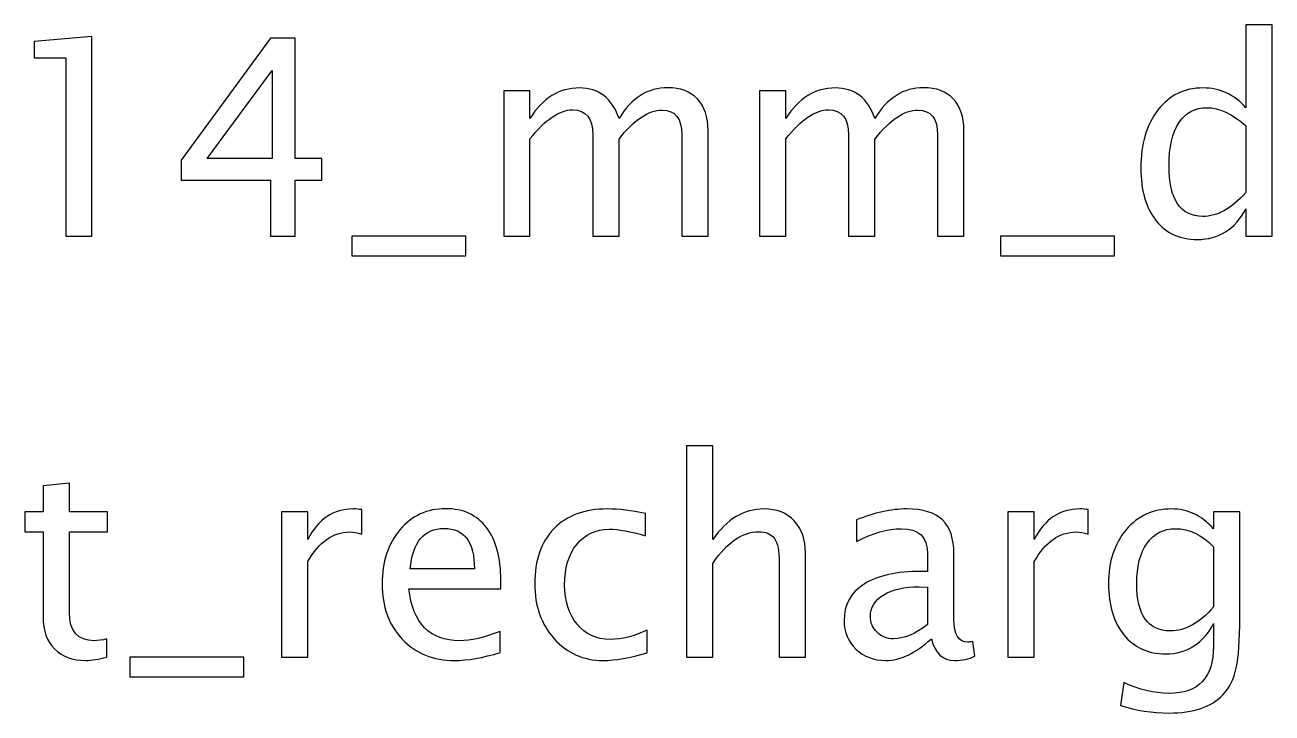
# Model space of a CAD drawing. Header units: centimetres. Extents: x -32.7 to 32.7, y -29.5 to 43.7.
# Drawn here: x 4.68 to 9.497, y 35.328 to 37.986 of the extents above; entities that cross this region are included whole.
import ezdxf

# ---------------------------------------------------------------- set-up
doc = ezdxf.new("R2010")
doc.units = ezdxf.units.CM
doc.header["$MEASUREMENT"] = 0
doc.layers.add('Layer 1', color=7, linetype='Continuous')

msp = doc.modelspace()

# ---------------------------------------------------------------- linework, layer by layer
at = {"layer": 'Layer 1'}
for points, knots in [([(9.39559, 37.17044), (9.39559, 37.17044), (9.39559, 37.27574), (9.39559, 37.27574), (9.39559, 37.27574), (9.35414, 37.19707), (9.2917, 37.15774), (9.20827, 37.15774), (9.20827, 37.15774), (9.14053, 37.15774), (9.08726, 37.18226), (9.04846, 37.23147), (9.04846, 37.23147), (9.00965, 37.28068), (8.99025, 37.34789), (8.99025, 37.43308), (8.99025, 37.43308), (8.99025, 37.52622), (9.0123, 37.60118), (9.05622, 37.65798), (9.05622, 37.65798), (9.10032, 37.7146), (9.15817, 37.743), (9.22996, 37.743), (9.22996, 37.743), (9.29646, 37.743), (9.35185, 37.7176), (9.39559, 37.66662), (9.39559, 37.66662), (9.39559, 37.66662), (9.39559, 37.98641), (9.39559, 37.98641), (9.39559, 37.98641), (9.39559, 37.98641), (9.49719, 37.98641), (9.49719, 37.98641), (9.49719, 37.98641), (9.49719, 37.98641), (9.49719, 37.17044), (9.49719, 37.17044), (9.49719, 37.17044), (9.49719, 37.17044), (9.39559, 37.17044), (9.39559, 37.17044)], [0, 0, 0, 0, 0.0833333, 0.0833333, 0.0833333, 0.0833333, 0.1666667, 0.1666667, 0.1666667, 0.1666667, 0.25, 0.25, 0.25, 0.25, 0.3333333, 0.3333333, 0.3333333, 0.3333333, 0.4166667, 0.4166667, 0.4166667, 0.4166667, 0.5, 0.5, 0.5, 0.5, 0.5833333, 0.5833333, 0.5833333, 0.5833333, 0.6666667, 0.6666667, 0.6666667, 0.6666667, 0.75, 0.75, 0.75, 0.75, 0.8333333, 0.8333333, 0.8333333, 0.8333333, 1, 1, 1, 1]), ([(4.83736, 37.17044), (4.83736, 37.17044), (4.83736, 37.85941), (4.83736, 37.85941), (4.83736, 37.85941), (4.83736, 37.85941), (4.71565, 37.85941), (4.71565, 37.85941), (4.71565, 37.85941), (4.71565, 37.85941), (4.71565, 37.92291), (4.71565, 37.92291), (4.71565, 37.92291), (4.71565, 37.92291), (4.93896, 37.94196), (4.93896, 37.94196), (4.93896, 37.94196), (4.93896, 37.94196), (4.93896, 37.17044), (4.93896, 37.17044), (4.93896, 37.17044), (4.93896, 37.17044), (4.83736, 37.17044), (4.83736, 37.17044)], [0, 0, 0, 0, 0.1428571, 0.1428571, 0.1428571, 0.1428571, 0.2857143, 0.2857143, 0.2857143, 0.2857143, 0.4285714, 0.4285714, 0.4285714, 0.4285714, 0.5714286, 0.5714286, 0.5714286, 0.5714286, 0.7142857, 0.7142857, 0.7142857, 0.7142857, 1, 1, 1, 1]), ([(5.62829, 37.17044), (5.62829, 37.17044), (5.62829, 37.3874), (5.62829, 37.3874), (5.62829, 37.3874), (5.62829, 37.3874), (5.28327, 37.3874), (5.28327, 37.3874), (5.28327, 37.3874), (5.28327, 37.3874), (5.28327, 37.46466), (5.28327, 37.46466), (5.28327, 37.46466), (5.28327, 37.46466), (5.62829, 37.93561), (5.62829, 37.93561), (5.62829, 37.93561), (5.62829, 37.93561), (5.72354, 37.93561), (5.72354, 37.93561), (5.72354, 37.93561), (5.72354, 37.93561), (5.72354, 37.47101), (5.72354, 37.47101), (5.72354, 37.47101), (5.72354, 37.47101), (5.8262, 37.47101), (5.8262, 37.47101), (5.8262, 37.47101), (5.8262, 37.47101), (5.8262, 37.3874), (5.8262, 37.3874), (5.8262, 37.3874), (5.8262, 37.3874), (5.72354, 37.3874), (5.72354, 37.3874), (5.72354, 37.3874), (5.72354, 37.3874), (5.72354, 37.17044), (5.72354, 37.17044), (5.72354, 37.17044), (5.72354, 37.17044), (5.62829, 37.17044), (5.62829, 37.17044)], [0, 0, 0, 0, 0.0833333, 0.0833333, 0.0833333, 0.0833333, 0.1666667, 0.1666667, 0.1666667, 0.1666667, 0.25, 0.25, 0.25, 0.25, 0.3333333, 0.3333333, 0.3333333, 0.3333333, 0.4166667, 0.4166667, 0.4166667, 0.4166667, 0.5, 0.5, 0.5, 0.5, 0.5833333, 0.5833333, 0.5833333, 0.5833333, 0.6666667, 0.6666667, 0.6666667, 0.6666667, 0.75, 0.75, 0.75, 0.75, 0.8333333, 0.8333333, 0.8333333, 0.8333333, 1, 1, 1, 1]), ([(5.38364, 37.47101), (5.38364, 37.47101), (5.63464, 37.47101), (5.63464, 37.47101), (5.63464, 37.47101), (5.63464, 37.47101), (5.63464, 37.81002), (5.63464, 37.81002), (5.63464, 37.81002), (5.63464, 37.81002), (5.38364, 37.47101), (5.38364, 37.47101)], [0, 0, 0, 0, 0.25, 0.25, 0.25, 0.25, 0.5, 0.5, 0.5, 0.5, 1, 1, 1, 1]), ([(6.52928, 37.17044), (6.52928, 37.17044), (6.52928, 37.73135), (6.52928, 37.73135), (6.52928, 37.73135), (6.52928, 37.73135), (6.63088, 37.73135), (6.63088, 37.73135), (6.63088, 37.73135), (6.63088, 37.73135), (6.63088, 37.62535), (6.63088, 37.62535), (6.63088, 37.62535), (6.68044, 37.70384), (6.74394, 37.743), (6.82173, 37.743), (6.82173, 37.743), (6.8967, 37.743), (6.94767, 37.70384), (6.97484, 37.62535), (6.97484, 37.62535), (7.02299, 37.70454), (7.08578, 37.74405), (7.16287, 37.74405), (7.16287, 37.74405), (7.21208, 37.74405), (7.25036, 37.72959), (7.2777, 37.70049), (7.2777, 37.70049), (7.30504, 37.67138), (7.31879, 37.63064), (7.31879, 37.57825), (7.31879, 37.57825), (7.31879, 37.57825), (7.31879, 37.17044), (7.31879, 37.17044), (7.31879, 37.17044), (7.31879, 37.17044), (7.21719, 37.17044), (7.21719, 37.17044), (7.21719, 37.17044), (7.21719, 37.17044), (7.21719, 37.56149), (7.21719, 37.56149), (7.21719, 37.56149), (7.21719, 37.62535), (7.19179, 37.65727), (7.14099, 37.65727), (7.14099, 37.65727), (7.08825, 37.65727), (7.03287, 37.62005), (6.97484, 37.54544), (6.97484, 37.54544), (6.97484, 37.54544), (6.97484, 37.17044), (6.97484, 37.17044), (6.97484, 37.17044), (6.97484, 37.17044), (6.87324, 37.17044), (6.87324, 37.17044), (6.87324, 37.17044), (6.87324, 37.17044), (6.87324, 37.56185), (6.87324, 37.56185), (6.87324, 37.56185), (6.87324, 37.62623), (6.84748, 37.65833), (6.7958, 37.65833), (6.7958, 37.65833), (6.74447, 37.65833), (6.68944, 37.62094), (6.63088, 37.54597), (6.63088, 37.54597), (6.63088, 37.54597), (6.63088, 37.17044), (6.63088, 37.17044), (6.63088, 37.17044), (6.63088, 37.17044), (6.52928, 37.17044), (6.52928, 37.17044)], [0, 0, 0, 0, 0.047619, 0.047619, 0.047619, 0.047619, 0.0952381, 0.0952381, 0.0952381, 0.0952381, 0.1428571, 0.1428571, 0.1428571, 0.1428571, 0.1904762, 0.1904762, 0.1904762, 0.1904762, 0.2380952, 0.2380952, 0.2380952, 0.2380952, 0.2857143, 0.2857143, 0.2857143, 0.2857143, 0.3333333, 0.3333333, 0.3333333, 0.3333333, 0.3809524, 0.3809524, 0.3809524, 0.3809524, 0.4285714, 0.4285714, 0.4285714, 0.4285714, 0.4761905, 0.4761905, 0.4761905, 0.4761905, 0.5238095, 0.5238095, 0.5238095, 0.5238095, 0.5714286, 0.5714286, 0.5714286, 0.5714286, 0.6190476, 0.6190476, 0.6190476, 0.6190476, 0.6666667, 0.6666667, 0.6666667, 0.6666667, 0.7142857, 0.7142857, 0.7142857, 0.7142857, 0.7619048, 0.7619048, 0.7619048, 0.7619048, 0.8095238, 0.8095238, 0.8095238, 0.8095238, 0.8571429, 0.8571429, 0.8571429, 0.8571429, 0.9047619, 0.9047619, 0.9047619, 0.9047619, 1, 1, 1, 1]), ([(7.51741, 37.17044), (7.51741, 37.17044), (7.51741, 37.73135), (7.51741, 37.73135), (7.51741, 37.73135), (7.51741, 37.73135), (7.61901, 37.73135), (7.61901, 37.73135), (7.61901, 37.73135), (7.61901, 37.73135), (7.61901, 37.62535), (7.61901, 37.62535), (7.61901, 37.62535), (7.66857, 37.70384), (7.73207, 37.743), (7.80986, 37.743), (7.80986, 37.743), (7.88483, 37.743), (7.9358, 37.70384), (7.96297, 37.62535), (7.96297, 37.62535), (8.01112, 37.70454), (8.07391, 37.74405), (8.151, 37.74405), (8.151, 37.74405), (8.20021, 37.74405), (8.23849, 37.72959), (8.26583, 37.70049), (8.26583, 37.70049), (8.29317, 37.67138), (8.30692, 37.63064), (8.30692, 37.57825), (8.30692, 37.57825), (8.30692, 37.57825), (8.30692, 37.17044), (8.30692, 37.17044), (8.30692, 37.17044), (8.30692, 37.17044), (8.20532, 37.17044), (8.20532, 37.17044), (8.20532, 37.17044), (8.20532, 37.17044), (8.20532, 37.56149), (8.20532, 37.56149), (8.20532, 37.56149), (8.20532, 37.62535), (8.17992, 37.65727), (8.12912, 37.65727), (8.12912, 37.65727), (8.07638, 37.65727), (8.021, 37.62005), (7.96297, 37.54544), (7.96297, 37.54544), (7.96297, 37.54544), (7.96297, 37.17044), (7.96297, 37.17044), (7.96297, 37.17044), (7.96297, 37.17044), (7.86137, 37.17044), (7.86137, 37.17044), (7.86137, 37.17044), (7.86137, 37.17044), (7.86137, 37.56185), (7.86137, 37.56185), (7.86137, 37.56185), (7.86137, 37.62623), (7.83561, 37.65833), (7.78393, 37.65833), (7.78393, 37.65833), (7.7326, 37.65833), (7.67757, 37.62094), (7.61901, 37.54597), (7.61901, 37.54597), (7.61901, 37.54597), (7.61901, 37.17044), (7.61901, 37.17044), (7.61901, 37.17044), (7.61901, 37.17044), (7.51741, 37.17044), (7.51741, 37.17044)], [0, 0, 0, 0, 0.047619, 0.047619, 0.047619, 0.047619, 0.0952381, 0.0952381, 0.0952381, 0.0952381, 0.1428571, 0.1428571, 0.1428571, 0.1428571, 0.1904762, 0.1904762, 0.1904762, 0.1904762, 0.2380952, 0.2380952, 0.2380952, 0.2380952, 0.2857143, 0.2857143, 0.2857143, 0.2857143, 0.3333333, 0.3333333, 0.3333333, 0.3333333, 0.3809524, 0.3809524, 0.3809524, 0.3809524, 0.4285714, 0.4285714, 0.4285714, 0.4285714, 0.4761905, 0.4761905, 0.4761905, 0.4761905, 0.5238095, 0.5238095, 0.5238095, 0.5238095, 0.5714286, 0.5714286, 0.5714286, 0.5714286, 0.6190476, 0.6190476, 0.6190476, 0.6190476, 0.6666667, 0.6666667, 0.6666667, 0.6666667, 0.7142857, 0.7142857, 0.7142857, 0.7142857, 0.7619048, 0.7619048, 0.7619048, 0.7619048, 0.8095238, 0.8095238, 0.8095238, 0.8095238, 0.8571429, 0.8571429, 0.8571429, 0.8571429, 0.9047619, 0.9047619, 0.9047619, 0.9047619, 1, 1, 1, 1]), ([(9.39559, 37.59712), (9.34285, 37.64351), (9.29293, 37.6668), (9.24566, 37.6668), (9.24566, 37.6668), (9.19909, 37.6668), (9.16311, 37.64739), (9.13753, 37.60841), (9.13753, 37.60841), (9.11196, 37.56961), (9.09926, 37.51457), (9.09926, 37.44331), (9.09926, 37.44331), (9.09926, 37.31226), (9.14265, 37.24664), (9.22961, 37.24664), (9.22961, 37.24664), (9.28605, 37.24664), (9.34144, 37.27751), (9.39559, 37.33907), (9.39559, 37.33907), (9.39559, 37.33907), (9.39559, 37.59712), (9.39559, 37.59712)], [0, 0, 0, 0, 0.1428571, 0.1428571, 0.1428571, 0.1428571, 0.2857143, 0.2857143, 0.2857143, 0.2857143, 0.4285714, 0.4285714, 0.4285714, 0.4285714, 0.5714286, 0.5714286, 0.5714286, 0.5714286, 0.7142857, 0.7142857, 0.7142857, 0.7142857, 1, 1, 1, 1]), ([(5.94297, 37.09424), (5.94297, 37.09424), (5.94297, 37.17044), (5.94297, 37.17044), (5.94297, 37.17044), (5.94297, 37.17044), (6.38324, 37.17044), (6.38324, 37.17044), (6.38324, 37.17044), (6.38324, 37.17044), (6.38324, 37.09424), (6.38324, 37.09424), (6.38324, 37.09424), (6.38324, 37.09424), (5.94297, 37.09424), (5.94297, 37.09424)], [0, 0, 0, 0, 0.2, 0.2, 0.2, 0.2, 0.4, 0.4, 0.4, 0.4, 0.6, 0.6, 0.6, 0.6, 1, 1, 1, 1]), ([(8.44839, 37.09424), (8.44839, 37.09424), (8.44839, 37.17044), (8.44839, 37.17044), (8.44839, 37.17044), (8.44839, 37.17044), (8.88866, 37.17044), (8.88866, 37.17044), (8.88866, 37.17044), (8.88866, 37.17044), (8.88866, 37.09424), (8.88866, 37.09424), (8.88866, 37.09424), (8.88866, 37.09424), (8.44839, 37.09424), (8.44839, 37.09424)], [0, 0, 0, 0, 0.2, 0.2, 0.2, 0.2, 0.4, 0.4, 0.4, 0.4, 0.6, 0.6, 0.6, 0.6, 1, 1, 1, 1]), ([(7.23573, 35.54413), (7.23573, 35.54413), (7.23573, 36.3601), (7.23573, 36.3601), (7.23573, 36.3601), (7.23573, 36.3601), (7.33733, 36.3601), (7.33733, 36.3601), (7.33733, 36.3601), (7.33733, 36.3601), (7.33733, 35.99904), (7.33733, 35.99904), (7.33733, 35.99904), (7.39113, 36.07753), (7.4571, 36.11669), (7.53506, 36.11669), (7.53506, 36.11669), (7.5841, 36.11669), (7.62308, 36.10134), (7.65183, 36.07047), (7.65183, 36.07047), (7.68058, 36.03978), (7.69504, 35.99833), (7.69504, 35.94647), (7.69504, 35.94647), (7.69504, 35.94647), (7.69504, 35.54413), (7.69504, 35.54413), (7.69504, 35.54413), (7.69504, 35.54413), (7.59345, 35.54413), (7.59345, 35.54413), (7.59345, 35.54413), (7.59345, 35.54413), (7.59345, 35.91331), (7.59345, 35.91331), (7.59345, 35.91331), (7.59345, 35.95494), (7.58727, 35.98457), (7.5751, 36.00221), (7.5751, 36.00221), (7.56275, 36.02003), (7.54247, 36.02885), (7.51407, 36.02885), (7.51407, 36.02885), (7.45163, 36.02885), (7.39272, 35.9881), (7.33733, 35.90661), (7.33733, 35.90661), (7.33733, 35.90661), (7.33733, 35.54413), (7.33733, 35.54413), (7.33733, 35.54413), (7.33733, 35.54413), (7.23573, 35.54413), (7.23573, 35.54413)], [0, 0, 0, 0, 0.0666667, 0.0666667, 0.0666667, 0.0666667, 0.1333333, 0.1333333, 0.1333333, 0.1333333, 0.2, 0.2, 0.2, 0.2, 0.2666667, 0.2666667, 0.2666667, 0.2666667, 0.3333333, 0.3333333, 0.3333333, 0.3333333, 0.4, 0.4, 0.4, 0.4, 0.4666667, 0.4666667, 0.4666667, 0.4666667, 0.5333333, 0.5333333, 0.5333333, 0.5333333, 0.6, 0.6, 0.6, 0.6, 0.6666667, 0.6666667, 0.6666667, 0.6666667, 0.7333333, 0.7333333, 0.7333333, 0.7333333, 0.8, 0.8, 0.8, 0.8, 0.8666667, 0.8666667, 0.8666667, 0.8666667, 1, 1, 1, 1]), ([(4.99683, 35.54431), (4.96544, 35.53566), (4.9381, 35.53143), (4.91499, 35.53143), (4.91499, 35.53143), (4.86313, 35.53143), (4.82274, 35.54625), (4.79381, 35.57588), (4.79381, 35.57588), (4.76471, 35.60551), (4.75024, 35.64661), (4.75024, 35.69935), (4.75024, 35.69935), (4.75024, 35.69935), (4.75024, 36.02885), (4.75024, 36.02885), (4.75024, 36.02885), (4.75024, 36.02885), (4.68004, 36.02885), (4.68004, 36.02885), (4.68004, 36.02885), (4.68004, 36.02885), (4.68004, 36.10504), (4.68004, 36.10504), (4.68004, 36.10504), (4.68004, 36.10504), (4.75024, 36.10504), (4.75024, 36.10504), (4.75024, 36.10504), (4.75024, 36.10504), (4.75024, 36.20647), (4.75024, 36.20647), (4.75024, 36.20647), (4.75024, 36.20647), (4.85184, 36.21617), (4.85184, 36.21617), (4.85184, 36.21617), (4.85184, 36.21617), (4.85184, 36.10504), (4.85184, 36.10504), (4.85184, 36.10504), (4.85184, 36.10504), (4.99895, 36.10504), (4.99895, 36.10504), (4.99895, 36.10504), (4.99895, 36.10504), (4.99895, 36.02885), (4.99895, 36.02885), (4.99895, 36.02885), (4.99895, 36.02885), (4.85184, 36.02885), (4.85184, 36.02885), (4.85184, 36.02885), (4.85184, 36.02885), (4.85184, 35.7177), (4.85184, 35.7177), (4.85184, 35.7177), (4.85184, 35.64432), (4.88377, 35.60763), (4.94745, 35.60763), (4.94745, 35.60763), (4.96103, 35.60763), (4.97743, 35.60992), (4.99683, 35.61433), (4.99683, 35.61433), (4.99683, 35.61433), (4.99683, 35.54431), (4.99683, 35.54431)], [0, 0, 0, 0, 0.0555556, 0.0555556, 0.0555556, 0.0555556, 0.1111111, 0.1111111, 0.1111111, 0.1111111, 0.1666667, 0.1666667, 0.1666667, 0.1666667, 0.2222222, 0.2222222, 0.2222222, 0.2222222, 0.2777778, 0.2777778, 0.2777778, 0.2777778, 0.3333333, 0.3333333, 0.3333333, 0.3333333, 0.3888889, 0.3888889, 0.3888889, 0.3888889, 0.4444444, 0.4444444, 0.4444444, 0.4444444, 0.5, 0.5, 0.5, 0.5, 0.5555556, 0.5555556, 0.5555556, 0.5555556, 0.6111111, 0.6111111, 0.6111111, 0.6111111, 0.6666667, 0.6666667, 0.6666667, 0.6666667, 0.7222222, 0.7222222, 0.7222222, 0.7222222, 0.7777778, 0.7777778, 0.7777778, 0.7777778, 0.8333333, 0.8333333, 0.8333333, 0.8333333, 0.8888889, 0.8888889, 0.8888889, 0.8888889, 1, 1, 1, 1]), ([(5.67099, 35.54413), (5.67099, 35.54413), (5.67099, 36.10504), (5.67099, 36.10504), (5.67099, 36.10504), (5.67099, 36.10504), (5.77259, 36.10504), (5.77259, 36.10504), (5.77259, 36.10504), (5.77259, 36.10504), (5.77259, 35.99904), (5.77259, 35.99904), (5.77259, 35.99904), (5.81298, 36.07753), (5.87154, 36.11669), (5.94845, 36.11669), (5.94845, 36.11669), (5.95886, 36.11669), (5.96979, 36.1158), (5.98108, 36.11404), (5.98108, 36.11404), (5.98108, 36.11404), (5.98108, 36.01897), (5.98108, 36.01897), (5.98108, 36.01897), (5.96344, 36.02479), (5.94792, 36.02779), (5.93451, 36.02779), (5.93451, 36.02779), (5.86996, 36.02779), (5.81598, 35.98969), (5.77259, 35.91331), (5.77259, 35.91331), (5.77259, 35.91331), (5.77259, 35.54413), (5.77259, 35.54413), (5.77259, 35.54413), (5.77259, 35.54413), (5.67099, 35.54413), (5.67099, 35.54413)], [0, 0, 0, 0, 0.0909091, 0.0909091, 0.0909091, 0.0909091, 0.1818182, 0.1818182, 0.1818182, 0.1818182, 0.2727273, 0.2727273, 0.2727273, 0.2727273, 0.3636364, 0.3636364, 0.3636364, 0.3636364, 0.4545455, 0.4545455, 0.4545455, 0.4545455, 0.5454545, 0.5454545, 0.5454545, 0.5454545, 0.6363636, 0.6363636, 0.6363636, 0.6363636, 0.7272727, 0.7272727, 0.7272727, 0.7272727, 0.8181818, 0.8181818, 0.8181818, 0.8181818, 1, 1, 1, 1]), ([(6.51571, 35.56212), (6.44745, 35.54166), (6.38906, 35.53143), (6.34038, 35.53143), (6.34038, 35.53143), (6.2573, 35.53143), (6.18974, 35.55895), (6.13771, 35.6138), (6.13771, 35.6138), (6.08568, 35.66866), (6.05957, 35.73974), (6.05957, 35.82723), (6.05957, 35.82723), (6.05957, 35.91208), (6.0825, 35.98175), (6.12854, 36.03625), (6.12854, 36.03625), (6.17458, 36.09058), (6.23349, 36.11774), (6.30528, 36.11774), (6.30528, 36.11774), (6.37319, 36.11774), (6.42575, 36.09358), (6.46279, 36.04525), (6.46279, 36.04525), (6.49984, 35.99692), (6.51836, 35.92848), (6.51836, 35.83976), (6.51836, 35.83976), (6.51836, 35.83976), (6.51783, 35.80871), (6.51783, 35.80871), (6.51783, 35.80871), (6.51783, 35.80871), (6.16329, 35.80871), (6.16329, 35.80871), (6.16329, 35.80871), (6.1781, 35.67466), (6.24354, 35.60763), (6.35943, 35.60763), (6.35943, 35.60763), (6.40194, 35.60763), (6.45397, 35.61962), (6.51571, 35.64361), (6.51571, 35.64361), (6.51571, 35.64361), (6.51571, 35.56212), (6.51571, 35.56212)], [0, 0, 0, 0, 0.0769231, 0.0769231, 0.0769231, 0.0769231, 0.1538462, 0.1538462, 0.1538462, 0.1538462, 0.2307692, 0.2307692, 0.2307692, 0.2307692, 0.3076923, 0.3076923, 0.3076923, 0.3076923, 0.3846154, 0.3846154, 0.3846154, 0.3846154, 0.4615385, 0.4615385, 0.4615385, 0.4615385, 0.5384615, 0.5384615, 0.5384615, 0.5384615, 0.6153846, 0.6153846, 0.6153846, 0.6153846, 0.6923077, 0.6923077, 0.6923077, 0.6923077, 0.7692308, 0.7692308, 0.7692308, 0.7692308, 0.8461538, 0.8461538, 0.8461538, 0.8461538, 1, 1, 1, 1]), ([(7.08316, 35.56106), (7.01736, 35.54131), (6.96057, 35.53143), (6.91276, 35.53143), (6.91276, 35.53143), (6.83692, 35.53143), (6.77412, 35.55948), (6.7242, 35.61539), (6.7242, 35.61539), (6.67429, 35.67148), (6.64924, 35.74221), (6.64924, 35.82741), (6.64924, 35.82741), (6.64924, 35.91843), (6.67393, 35.98951), (6.72332, 36.04031), (6.72332, 36.04031), (6.77271, 36.09129), (6.84168, 36.11669), (6.93023, 36.11669), (6.93023, 36.11669), (6.97379, 36.11669), (7.02283, 36.11069), (7.07681, 36.09869), (7.07681, 36.09869), (7.07681, 36.09869), (7.07681, 36.01297), (7.07681, 36.01297), (7.07681, 36.01297), (7.01948, 36.0299), (6.97274, 36.03837), (6.93675, 36.03837), (6.93675, 36.03837), (6.88454, 36.03837), (6.84274, 36.01879), (6.81152, 35.97981), (6.81152, 35.97981), (6.7803, 35.94083), (6.7646, 35.88879), (6.7646, 35.82388), (6.7646, 35.82388), (6.7646, 35.76091), (6.78083, 35.71011), (6.8131, 35.67113), (6.8131, 35.67113), (6.84538, 35.63232), (6.88754, 35.61292), (6.93993, 35.61292), (6.93993, 35.61292), (6.98632, 35.61292), (7.03394, 35.62492), (7.08316, 35.6489), (7.08316, 35.6489), (7.08316, 35.6489), (7.08316, 35.56106), (7.08316, 35.56106)], [0, 0, 0, 0, 0.0666667, 0.0666667, 0.0666667, 0.0666667, 0.1333333, 0.1333333, 0.1333333, 0.1333333, 0.2, 0.2, 0.2, 0.2, 0.2666667, 0.2666667, 0.2666667, 0.2666667, 0.3333333, 0.3333333, 0.3333333, 0.3333333, 0.4, 0.4, 0.4, 0.4, 0.4666667, 0.4666667, 0.4666667, 0.4666667, 0.5333333, 0.5333333, 0.5333333, 0.5333333, 0.6, 0.6, 0.6, 0.6, 0.6666667, 0.6666667, 0.6666667, 0.6666667, 0.7333333, 0.7333333, 0.7333333, 0.7333333, 0.8, 0.8, 0.8, 0.8, 0.8666667, 0.8666667, 0.8666667, 0.8666667, 1, 1, 1, 1]), ([(8.1817, 35.61557), (8.12067, 35.55948), (8.06193, 35.53143), (8.00549, 35.53143), (8.00549, 35.53143), (7.9591, 35.53143), (7.92047, 35.54589), (7.88995, 35.575), (7.88995, 35.575), (7.85926, 35.6041), (7.84392, 35.64079), (7.84392, 35.68506), (7.84392, 35.68506), (7.84392, 35.74627), (7.86967, 35.79337), (7.92117, 35.82617), (7.92117, 35.82617), (7.97268, 35.85898), (8.04659, 35.87539), (8.14289, 35.87539), (8.14289, 35.87539), (8.14289, 35.87539), (8.16671, 35.87539), (8.16671, 35.87539), (8.16671, 35.87539), (8.16671, 35.87539), (8.16671, 35.94294), (8.16671, 35.94294), (8.16671, 35.94294), (8.16671, 36.00803), (8.13284, 36.04049), (8.06493, 36.04049), (8.06493, 36.04049), (8.01237, 36.04049), (7.95486, 36.02391), (7.8926, 35.99075), (7.8926, 35.99075), (7.8926, 35.99075), (7.8926, 36.07435), (7.8926, 36.07435), (7.8926, 36.07435), (7.96104, 36.10258), (8.0256, 36.11669), (8.0861, 36.11669), (8.0861, 36.11669), (8.14836, 36.11669), (8.1944, 36.10258), (8.22386, 36.07418), (8.22386, 36.07418), (8.25349, 36.04578), (8.26831, 36.00203), (8.26831, 35.94294), (8.26831, 35.94294), (8.26831, 35.94294), (8.26831, 35.68947), (8.26831, 35.68947), (8.26831, 35.68947), (8.26831, 35.63144), (8.28612, 35.60234), (8.32193, 35.60234), (8.32193, 35.60234), (8.32634, 35.60234), (8.33286, 35.60304), (8.34151, 35.60445), (8.34151, 35.60445), (8.34151, 35.60445), (8.34874, 35.54801), (8.34874, 35.54801), (8.34874, 35.54801), (8.32563, 35.5369), (8.30023, 35.53143), (8.27236, 35.53143), (8.27236, 35.53143), (8.22492, 35.53143), (8.19475, 35.55948), (8.1817, 35.61557)], [0, 0, 0, 0, 0.05, 0.05, 0.05, 0.05, 0.1, 0.1, 0.1, 0.1, 0.15, 0.15, 0.15, 0.15, 0.2, 0.2, 0.2, 0.2, 0.25, 0.25, 0.25, 0.25, 0.3, 0.3, 0.3, 0.3, 0.35, 0.35, 0.35, 0.35, 0.4, 0.4, 0.4, 0.4, 0.45, 0.45, 0.45, 0.45, 0.5, 0.5, 0.5, 0.5, 0.55, 0.55, 0.55, 0.55, 0.6, 0.6, 0.6, 0.6, 0.65, 0.65, 0.65, 0.65, 0.7, 0.7, 0.7, 0.7, 0.75, 0.75, 0.75, 0.75, 0.8, 0.8, 0.8, 0.8, 0.85, 0.85, 0.85, 0.85, 0.9, 0.9, 0.9, 0.9, 1, 1, 1, 1]), ([(8.47697, 35.54413), (8.47697, 35.54413), (8.47697, 36.10504), (8.47697, 36.10504), (8.47697, 36.10504), (8.47697, 36.10504), (8.57857, 36.10504), (8.57857, 36.10504), (8.57857, 36.10504), (8.57857, 36.10504), (8.57857, 35.99904), (8.57857, 35.99904), (8.57857, 35.99904), (8.61896, 36.07753), (8.67752, 36.11669), (8.75443, 36.11669), (8.75443, 36.11669), (8.76484, 36.11669), (8.77577, 36.1158), (8.78706, 36.11404), (8.78706, 36.11404), (8.78706, 36.11404), (8.78706, 36.01897), (8.78706, 36.01897), (8.78706, 36.01897), (8.76942, 36.02479), (8.7539, 36.02779), (8.74049, 36.02779), (8.74049, 36.02779), (8.67594, 36.02779), (8.62196, 35.98969), (8.57857, 35.91331), (8.57857, 35.91331), (8.57857, 35.91331), (8.57857, 35.54413), (8.57857, 35.54413), (8.57857, 35.54413), (8.57857, 35.54413), (8.47697, 35.54413), (8.47697, 35.54413)], [0, 0, 0, 0, 0.0909091, 0.0909091, 0.0909091, 0.0909091, 0.1818182, 0.1818182, 0.1818182, 0.1818182, 0.2727273, 0.2727273, 0.2727273, 0.2727273, 0.3636364, 0.3636364, 0.3636364, 0.3636364, 0.4545455, 0.4545455, 0.4545455, 0.4545455, 0.5454545, 0.5454545, 0.5454545, 0.5454545, 0.6363636, 0.6363636, 0.6363636, 0.6363636, 0.7272727, 0.7272727, 0.7272727, 0.7272727, 0.8181818, 0.8181818, 0.8181818, 0.8181818, 1, 1, 1, 1]), ([(8.91212, 35.35786), (8.91212, 35.35786), (8.92411, 35.44571), (8.92411, 35.44571), (8.92411, 35.44571), (8.98302, 35.41819), (9.04141, 35.40443), (9.09909, 35.40443), (9.09909, 35.40443), (9.21356, 35.40443), (9.27089, 35.46511), (9.27089, 35.58629), (9.27089, 35.58629), (9.27089, 35.58629), (9.27089, 35.67448), (9.27089, 35.67448), (9.27089, 35.67448), (9.25325, 35.63726), (9.2282, 35.60851), (9.19557, 35.58787), (9.19557, 35.58787), (9.16294, 35.56724), (9.1266, 35.55683), (9.08656, 35.55683), (9.08656, 35.55683), (9.01865, 35.55683), (8.96486, 35.58117), (8.92517, 35.62985), (8.92517, 35.62985), (8.88548, 35.67854), (8.86555, 35.74451), (8.86555, 35.82776), (8.86555, 35.82776), (8.86555, 35.91296), (8.88813, 35.98246), (8.93328, 36.03625), (8.93328, 36.03625), (8.97861, 36.08988), (9.037, 36.11669), (9.10879, 36.11669), (9.10879, 36.11669), (9.17158, 36.11669), (9.22573, 36.09129), (9.27089, 36.04031), (9.27089, 36.04031), (9.27089, 36.04031), (9.27089, 36.10504), (9.27089, 36.10504), (9.27089, 36.10504), (9.27089, 36.10504), (9.37249, 36.10504), (9.37249, 36.10504), (9.37249, 36.10504), (9.37249, 36.10504), (9.37249, 35.69724), (9.37249, 35.69724), (9.37249, 35.69724), (9.37249, 35.60957), (9.3679, 35.54466), (9.35873, 35.5025), (9.35873, 35.5025), (9.34974, 35.46035), (9.33245, 35.42577), (9.3074, 35.39896), (9.3074, 35.39896), (9.26295, 35.35187), (9.19346, 35.32823), (9.09909, 35.32823), (9.09909, 35.32823), (9.03435, 35.32823), (8.97209, 35.33811), (8.91212, 35.35786)], [0, 0, 0, 0, 0.0526316, 0.0526316, 0.0526316, 0.0526316, 0.1052632, 0.1052632, 0.1052632, 0.1052632, 0.1578947, 0.1578947, 0.1578947, 0.1578947, 0.2105263, 0.2105263, 0.2105263, 0.2105263, 0.2631579, 0.2631579, 0.2631579, 0.2631579, 0.3157895, 0.3157895, 0.3157895, 0.3157895, 0.3684211, 0.3684211, 0.3684211, 0.3684211, 0.4210526, 0.4210526, 0.4210526, 0.4210526, 0.4736842, 0.4736842, 0.4736842, 0.4736842, 0.5263158, 0.5263158, 0.5263158, 0.5263158, 0.5789474, 0.5789474, 0.5789474, 0.5789474, 0.6315789, 0.6315789, 0.6315789, 0.6315789, 0.6842105, 0.6842105, 0.6842105, 0.6842105, 0.7368421, 0.7368421, 0.7368421, 0.7368421, 0.7894737, 0.7894737, 0.7894737, 0.7894737, 0.8421053, 0.8421053, 0.8421053, 0.8421053, 0.8947368, 0.8947368, 0.8947368, 0.8947368, 1, 1, 1, 1]), ([(6.16858, 35.88491), (6.16858, 35.88491), (6.41623, 35.88491), (6.41623, 35.88491), (6.41623, 35.88491), (6.41623, 35.98933), (6.37725, 36.04155), (6.29946, 36.04155), (6.29946, 36.04155), (6.22114, 36.04155), (6.17757, 35.98933), (6.16858, 35.88491)], [0, 0, 0, 0, 0.25, 0.25, 0.25, 0.25, 0.5, 0.5, 0.5, 0.5, 1, 1, 1, 1]), ([(9.27089, 35.73816), (9.27089, 35.73816), (9.27089, 35.97081), (9.27089, 35.97081), (9.27089, 35.97081), (9.22609, 36.0172), (9.17723, 36.04049), (9.12449, 36.04049), (9.12449, 36.04049), (9.07757, 36.04049), (9.04088, 36.02179), (9.01442, 35.98422), (9.01442, 35.98422), (8.98779, 35.94682), (8.97456, 35.89479), (8.97456, 35.82847), (8.97456, 35.82847), (8.97456, 35.70658), (9.01777, 35.64573), (9.10438, 35.64573), (9.10438, 35.64573), (9.16329, 35.64573), (9.21886, 35.6766), (9.27089, 35.73816)], [0, 0, 0, 0, 0.1428571, 0.1428571, 0.1428571, 0.1428571, 0.2857143, 0.2857143, 0.2857143, 0.2857143, 0.4285714, 0.4285714, 0.4285714, 0.4285714, 0.5714286, 0.5714286, 0.5714286, 0.5714286, 0.7142857, 0.7142857, 0.7142857, 0.7142857, 1, 1, 1, 1]), ([(8.16671, 35.67095), (8.16671, 35.67095), (8.16671, 35.81506), (8.16671, 35.81506), (8.16671, 35.81506), (8.16671, 35.81506), (8.13408, 35.81612), (8.13408, 35.81612), (8.13408, 35.81612), (8.07763, 35.81612), (8.03212, 35.80571), (7.99737, 35.7849), (7.99737, 35.7849), (7.9628, 35.76391), (7.94552, 35.73622), (7.94552, 35.70164), (7.94552, 35.70164), (7.94552, 35.67748), (7.95416, 35.65702), (7.97127, 35.64026), (7.97127, 35.64026), (7.98855, 35.6235), (8.00955, 35.61504), (8.03442, 35.61504), (8.03442, 35.61504), (8.07675, 35.61504), (8.12085, 35.63374), (8.16671, 35.67095)], [0, 0, 0, 0, 0.125, 0.125, 0.125, 0.125, 0.25, 0.25, 0.25, 0.25, 0.375, 0.375, 0.375, 0.375, 0.5, 0.5, 0.5, 0.5, 0.625, 0.625, 0.625, 0.625, 0.75, 0.75, 0.75, 0.75, 1, 1, 1, 1]), ([(5.08468, 35.46793), (5.08468, 35.46793), (5.08468, 35.54413), (5.08468, 35.54413), (5.08468, 35.54413), (5.08468, 35.54413), (5.52495, 35.54413), (5.52495, 35.54413), (5.52495, 35.54413), (5.52495, 35.54413), (5.52495, 35.46793), (5.52495, 35.46793), (5.52495, 35.46793), (5.52495, 35.46793), (5.08468, 35.46793), (5.08468, 35.46793)], [0, 0, 0, 0, 0.2, 0.2, 0.2, 0.2, 0.4, 0.4, 0.4, 0.4, 0.6, 0.6, 0.6, 0.6, 1, 1, 1, 1])]:
    msp.add_open_spline(points, degree=3, knots=knots, dxfattribs=at)

doc.saveas('drawing.dxf')
